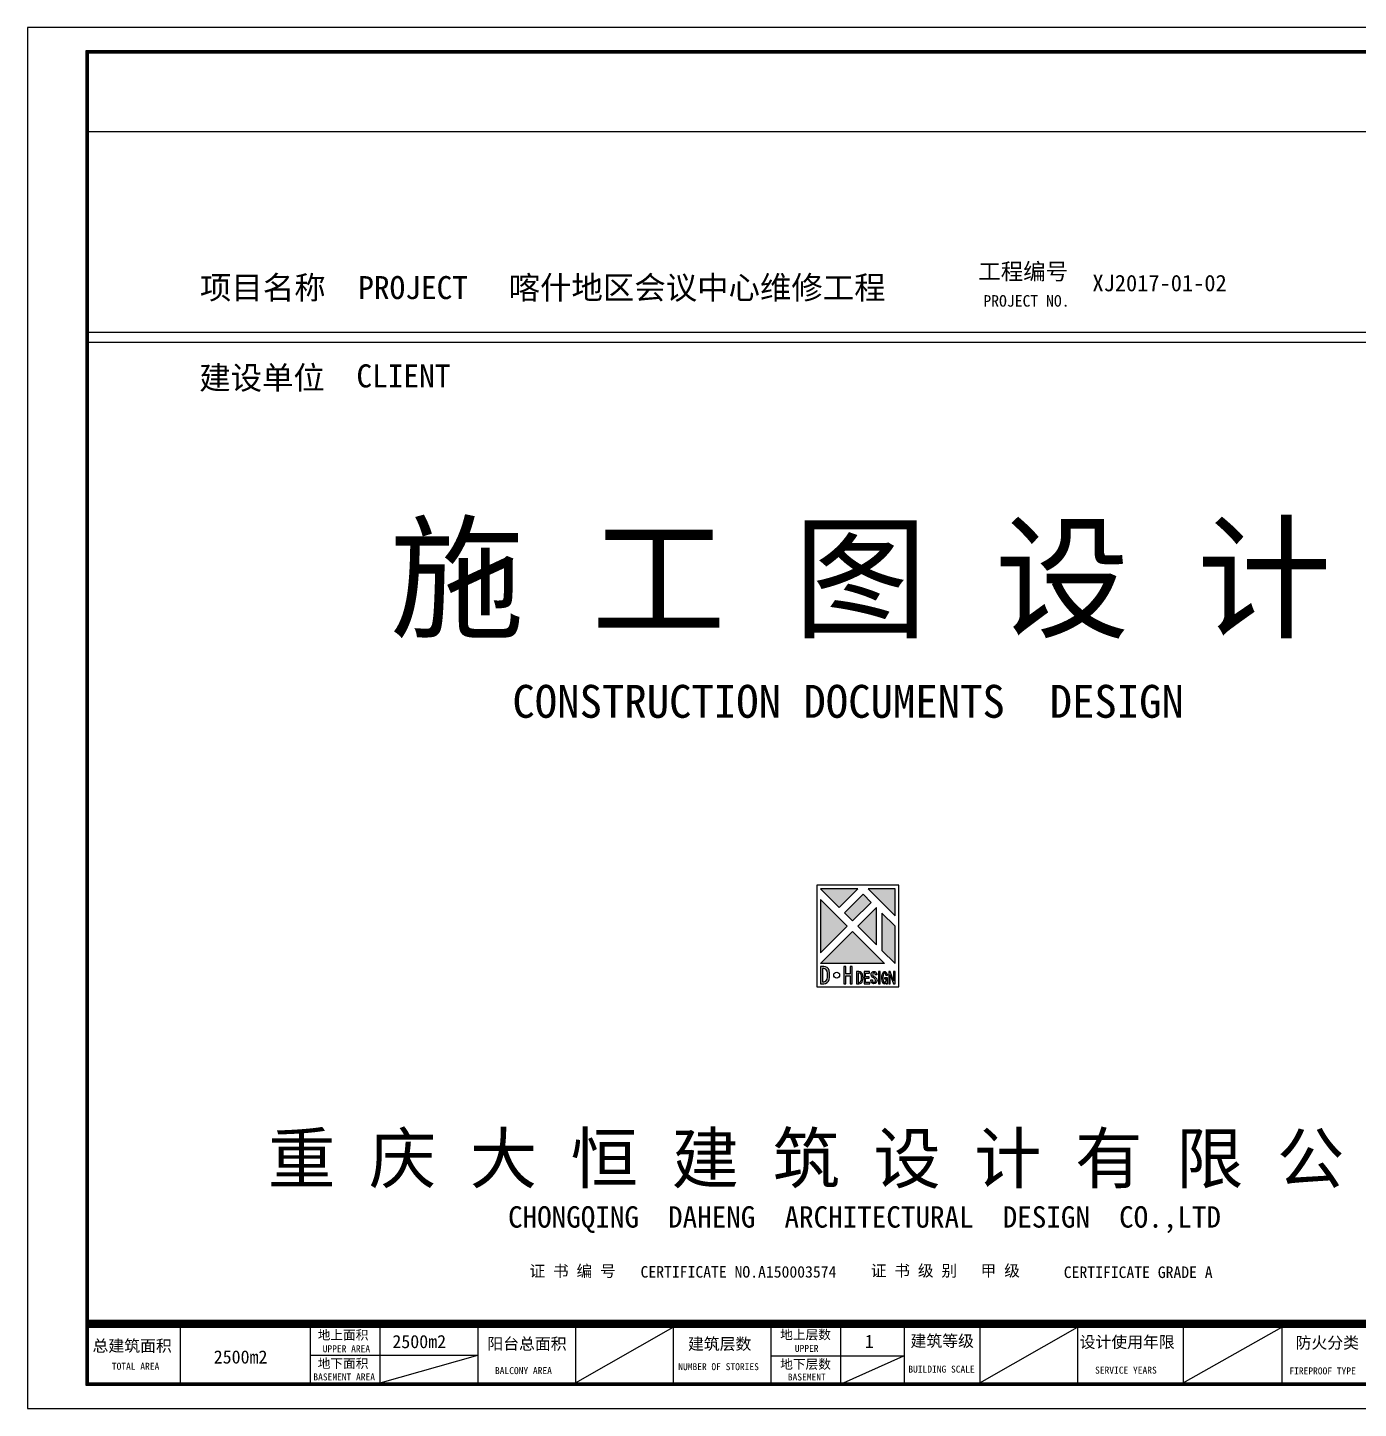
# Model space of a CAD drawing. Header units: millimetres. Extents: x -150677 to 588340, y -254013 to 149700.
# Drawn here: x 257946 to 292262, y 100559 to 136156 of the extents above; entities that cross this region are included whole.
import ezdxf
from ezdxf.enums import TextEntityAlignment as Align

# ---------------------------------------------------------------- set-up
doc = ezdxf.new("R2010")
doc.units = ezdxf.units.MM
doc.header["$LTSCALE"] = 10
doc.header["$MEASUREMENT"] = 0
for name, color, linetype in [('2-Ba顶面轮廓', 4, 'Continuous'), ('TK', 7, 'Continuous'), ('外框', 7, 'Continuous')]:
    doc.layers.add(name, color=color, linetype=linetype)
doc.styles.add('_TCH_LABEL', font='黑体.ttf')
doc.styles.add('宋体', font='')
doc.styles.add('黑体', font='黑体.ttf', dxfattribs={"width": 0.9})
doc.styles.get('宋体').set_extended_font_data('SimSun')

msp = doc.modelspace()

# ---------------------------------------------------------------- hatches: boundary and pattern name
at = {"layer": 'TK'}
h = msp.add_hatch(color=256, dxfattribs=at)
edge = h.paths.add_edge_path(flags=16)
edge.add_ellipse((278153.3, 111728.2), major_axis=(420.4, 0), ratio=1, start_angle=-14.11143, end_angle=14.11142)
edge.add_ellipse((278474.1, 111808.9), major_axis=(89.6, 0.5), ratio=1, start_angle=13.80511, end_angle=89.69369)
edge.add_line((278474.1, 111898.5), (278446.3, 111898.5))
edge.add_line((278446.3, 111898.5), (278446.3, 111558))
edge.add_line((278446.3, 111558), (278474.1, 111558))
edge.add_ellipse((278474.1, 111647.6), major_axis=(-89.6, 0.5), ratio=1, start_angle=90.30625, end_angle=166.19483)
edge = h.paths.add_edge_path()
edge.add_ellipse((278153.3, 111728.2), major_axis=(474.1, 0), ratio=1, start_angle=-14.11146, end_angle=14.11139)
edge.add_ellipse((278474.1, 111808.9), major_axis=(-143.4, 0.4), ratio=1, start_angle=194.28563, end_angle=270.1742)
edge.add_line((278474.1, 111952.2), (278392.5, 111952.2))
edge.add_line((278392.5, 111952.2), (278392.5, 111504.2))
edge.add_line((278392.5, 111504.2), (278474.1, 111504.2))
edge.add_ellipse((278474.1, 111647.6), major_axis=(143.4, 0.4), ratio=1, start_angle=269.8258, end_angle=345.71437)
h.paths.add_polyline_path([(279152.9, 111504.2), (279206.6, 111504.2), (279206.6, 111952.2), (279152.9, 111952.2), (279152.9, 111764.1), (279045.3, 111764.1), (279045.3, 111952.2), (278991.6, 111952.2), (278991.6, 111504.2), (279045.3, 111504.2), (279045.3, 111710.3), (279152.9, 111710.3)])
edge = h.paths.add_edge_path(flags=16)
edge.add_ellipse((279155.8, 111661.3), major_axis=(294.8, 0.5), ratio=1, start_angle=-14.20779, end_angle=14.01505)
edge.add_ellipse((279380.8, 111717.9), major_axis=(62.8, 0.6), ratio=1, start_angle=13.59698, end_angle=89.48556)
edge.add_line((279380.8, 111780.7), (279361.3, 111780.7))
edge.add_line((279361.3, 111780.7), (279361.3, 111541.9))
edge.add_line((279361.3, 111541.9), (279380.8, 111541.9))
edge.add_ellipse((279380.8, 111604.7), major_axis=(-62.8, 0.3), ratio=1, start_angle=90.29516, end_angle=166.18374)
edge = h.paths.add_edge_path()
edge.add_ellipse((279155.8, 111661.3), major_axis=(332.5, 0.5), ratio=1, start_angle=-14.1995, end_angle=14.02334)
edge.add_ellipse((279380.8, 111717.9), major_axis=(100.5, 1.1), ratio=1, start_angle=13.49675, end_angle=89.38533)
edge.add_line((279380.8, 111818.4), (279323.6, 111818.4))
edge.add_line((279323.6, 111818.4), (279323.6, 111504.2))
edge.add_line((279323.6, 111504.2), (279380.8, 111504.2))
edge.add_ellipse((279380.8, 111604.7), major_axis=(-100.5, 0.8), ratio=1, start_angle=90.47455, end_angle=166.36313)
h.paths.add_polyline_path([(279666.7, 111541.9), (279553.3, 111541.9), (279553.3, 111649.8), (279649.3, 111649.8), (279649.3, 111687.5), (279553.3, 111687.5), (279553.3, 111780.7), (279658, 111780.7), (279658, 111818.4), (279515.6, 111818.4), (279515.6, 111504.2), (279666.7, 111504.2)])
h.paths.add_polyline_path([(279890.8, 111818.4), (279890.8, 111504.2), (279928.5, 111504.2), (279928.5, 111818.4)])
h.paths.add_polyline_path([(280152.7, 111818.4), (280152.7, 111504.2), (280190.4, 111504.2), (280190.4, 111737.3), (280274.8, 111504.2), (280312.6, 111504.2), (280312.6, 111818.4), (280274.8, 111818.4), (280274.8, 111585.3), (280190.4, 111818.4)])
edge = h.paths.add_edge_path()
edge.add_ellipse((279741.8, 111737.9), major_axis=(-46.1, 46.1), ratio=1, start_angle=220.70158, end_angle=247.2554)
edge.add_ellipse((279769.4, 111749.2), major_axis=(-35.3, 1.3), ratio=1, start_angle=204.33272, end_angle=339.82192)
edge.add_ellipse((279783.9, 111743.3), major_axis=(51, 0.5), ratio=1, start_angle=157.13087, end_angle=251.05509)
edge.add_ellipse((279729.9, 111580.3), major_axis=(-120.7, 2.8), ratio=1, start_angle=195.06221, end_angle=252.99104, ccw=False)
edge.add_ellipse((279764.9, 111588.8), major_axis=(84.7, 0.6), ratio=1, start_angle=315.99021, end_angle=373.33301, ccw=False)
edge.add_ellipse((279768.7, 111585.2), major_axis=(79.5, 0), ratio=1, start_angle=223.60282, end_angle=316.39718, ccw=False)
edge.add_ellipse((279766, 111582.8), major_axis=(75.9, 1.2), ratio=1, start_angle=179.07647, end_angle=222.67929, ccw=False)
edge.add_line((279690.1, 111582.8), (279690.1, 111608.9))
edge.add_line((279690.1, 111608.9), (279728.5, 111608.9))
edge.add_line((279728.5, 111608.9), (279728.5, 111582.8))
edge.add_ellipse((279766, 111582.8), major_axis=(26.5, 26.5), ratio=1, start_angle=135, end_angle=178.60282)
edge.add_ellipse((279768.7, 111585.2), major_axis=(41.1, 0.7), ratio=1, start_angle=222.61158, end_angle=315.40595)
edge.add_ellipse((279764.9, 111588.8), major_axis=(46.3, 0.3), ratio=1, start_angle=-44.02114, end_angle=13.32166)
edge.add_ellipse((279729.9, 111580.3), major_axis=(82.3, 3), ratio=1, start_angle=11.64184, end_angle=69.57067)
edge.add_ellipse((279783.9, 111743.3), major_axis=(-89.4, 0.5), ratio=1, start_angle=338.0374, end_angle=431.96162, ccw=False)
edge.add_ellipse((279769.4, 111749.2), major_axis=(-73.7, 1.3), ratio=1, start_angle=203.23657, end_angle=338.72577, ccw=False)
edge.add_ellipse((279741.8, 111737.9), major_axis=(103.5, 3), ratio=1, start_angle=355.61708, end_angle=380.57529, ccw=False)
edge.add_line((279845.3, 111733), (279806.8, 111733))
edge = h.paths.add_edge_path()
edge.add_ellipse((278808.5, 111728.2), major_axis=(76.8, 1.6), ratio=1, start_angle=-1.20209, end_angle=358.79791)
edge = h.paths.add_edge_path()
edge.add_line((280084.6, 111523.2), (280088, 111504.2))
edge.add_line((280088, 111504.2), (280116, 111504.2))
edge.add_line((280116, 111504.2), (280116, 111661.3))
edge.add_line((280116, 111661.3), (280045.1, 111661.3))
edge.add_line((280045.1, 111661.3), (280045.1, 111629.9))
edge.add_line((280045.1, 111629.9), (280087.4, 111629.9))
edge.add_ellipse((280045.1, 111661.3), major_axis=(0, 127.4), ratio=0.3424658, start_angle=-52.43363, end_angle=255.72505, ccw=False)
edge.add_ellipse((280102.9, 111735.1), major_axis=(-16.6, 16.6), ratio=1, start_angle=35.40313, end_angle=79.61055)
edge.add_ellipse((280097.8, 111735.1), major_axis=(19.6, 0), ratio=1, start_angle=223.11331, end_angle=381.97518)
edge.add_ellipse((280045.1, 111661.3), major_axis=(0, 157.1), ratio=0.5267961, start_angle=-58.87968, end_angle=208.45252)

# ---------------------------------------------------------------- linework, layer by layer
for p, q in [((259503.9, 133480.1), (299201.2, 133480.1)), ((259443.9, 128302.7), (299201.2, 128302.7)), ((259443.9, 128048.2), (299201.2, 128048.2)), ((261883.2, 102719.2), (261883.2, 101178.3)), ((265241.7, 101194.5), (265241.7, 102763.8)), ((267039.5, 101216.8), (267039.5, 102737.5)), ((269556.5, 102763.8), (269556.5, 101839.5)), ((269809.5, 102656.2), (272329.5, 102656.2)), ((272073.6, 102770.4), (272073.6, 101839.5)), ((274590.6, 102757.4), (274590.6, 101839.5)), ((277107.6, 102750.8), (277107.6, 101839.5)), ((278905.5, 102770.5), (278905.5, 101185.8)), ((280549.1, 102770.5), (280549.1, 101194.5)), ((282501.2, 102757.4), (282501.2, 101187.8)), ((285018.2, 102764), (285018.2, 101839.5)), ((287740.3, 102750.9), (287740.3, 101181.2)), ((290291.2, 102783.7), (290291.2, 101177)), ((269556.5, 102506.2), (269556.5, 101203.4)), ((272073.6, 102506.2), (272073.6, 101194.6)), ((274590.6, 102506.2), (274590.6, 101176.8)), ((277107.6, 102506.2), (277107.6, 101194.7)), ((285018.2, 102506.2), (285018.2, 101187.8)), ((265241.3, 101927.9), (269556.5, 101927.9)), ((277107.6, 101914), (280539.6, 101914))]:
    msp.add_line(p, q)
for points in [[(307746.4, 101158), (307746.4, 135557.2), (259443.9, 135557.2), (259443.9, 101158)], [(307686.5, 101217.9), (307686.5, 135497.3), (259503.9, 135497.3), (259503.9, 101217.9)]]:
    msp.add_lwpolyline(points, close=True)
at = {"const_width": 59.9}
msp.add_lwpolyline([(307716.4, 101187.9), (307716.4, 135527.2), (259473.9, 135527.2), (259473.9, 101187.9)], close=True, dxfattribs=at)
at = {"const_width": 179.8}
msp.add_lwpolyline([(259503.9, 102746.1), (307686.5, 102746.1)], dxfattribs=at)
for points in [[(259503.9, 102836.2), (307686.3, 102836.2)], [(259503.9, 102656.2), (307686.5, 102656.2)], [(259443.9, 101158), (307746.3, 101158)]]:
    msp.add_lwpolyline(points)
at = {"layer": '2-Ba顶面轮廓'}
for p, q in [((272073.6, 101217.9), (274590.6, 102656.2)), ((282501.2, 101217.9), (285018.2, 102656.2)), ((287740.3, 101217.9), (290291.2, 102656.2)), ((267039.5, 101216.8), (269556.5, 101927.9)), ((278905.5, 101185.8), (280539.6, 101914))]:
    msp.add_line(p, q, dxfattribs=at)
at = {"layer": 'TK'}
for points in [[(280408.6, 111427.4), (280408.6, 114045), (278296.5, 114045), (278296.5, 111427.4)], [(279152.9, 111504.2), (279206.6, 111504.2), (279206.6, 111952.2), (279152.9, 111952.2), (279152.9, 111764.1), (279045.3, 111764.1), (279045.3, 111952.2), (278991.6, 111952.2), (278991.6, 111504.2), (279045.3, 111504.2), (279045.3, 111710.3), (279152.9, 111710.3)], [(279666.7, 111541.9), (279553.3, 111541.9), (279553.3, 111649.8), (279649.3, 111649.8), (279649.3, 111687.5), (279553.3, 111687.5), (279553.3, 111780.7), (279658, 111780.7), (279658, 111818.4), (279515.6, 111818.4), (279515.6, 111504.2), (279666.7, 111504.2)], [(279890.8, 111818.4), (279890.8, 111504.2), (279928.5, 111504.2), (279928.5, 111818.4)], [(280152.7, 111818.4), (280152.7, 111504.2), (280190.4, 111504.2), (280190.4, 111737.3), (280274.8, 111504.2), (280312.6, 111504.2), (280312.6, 111818.4), (280274.8, 111818.4), (280274.8, 111585.3), (280190.4, 111818.4)]]:
    msp.add_lwpolyline(points, close=True, dxfattribs=at)
at = {"layer": 'TK', "color": 3}
for points in [[(278872.5, 113469), (279352.5, 113949), (278392.5, 113949)], [(279624.1, 113949), (280312.6, 113260.5), (280312.6, 113949)], [(278392.5, 112300.5), (279081, 112989), (278392.5, 113677.5)], [(279832.5, 112509), (279832.5, 113469), (279352.5, 112989)], [(279976.6, 112365), (280312.6, 112029), (280312.6, 112989), (279976.6, 113325)], [(278392.5, 112029), (279216.8, 112853.3), (280041, 112029)]]:
    msp.add_lwpolyline(points, close=True, dxfattribs=at)
at = {"layer": 'TK', "color": 1}
msp.add_lwpolyline([(279216.8, 113124.8), (279696.8, 113604.8), (279488.3, 113813.3), (279008.3, 113333.3)], close=True, dxfattribs=at)
at = {"layer": 'TK'}
for points in [[(278613.1, 111612.6, 0.1237717), (278613.1, 111843.8, 0.3437839), (278474.1, 111952.2), (278392.5, 111952.2), (278392.5, 111504.2), (278474.1, 111504.2, 0.3437839)], [(278561, 111625.7, 0.1237717), (278561, 111830.7, 0.3437839), (278474.1, 111898.5), (278446.3, 111898.5), (278446.3, 111558), (278474.1, 111558, 0.3437839)], [(279478.3, 111580.2, 0.1237717), (279478.3, 111742.4, 0.3437839), (279380.8, 111818.4), (279323.6, 111818.4), (279323.6, 111504.2), (279380.8, 111504.2, 0.3437839)], [(279441.7, 111589.4, 0.1237717), (279441.7, 111733.2, 0.3437839), (279380.8, 111780.7), (279361.3, 111780.7), (279361.3, 111541.9), (279380.8, 111541.9, 0.3437839)], [(279806.8, 111733, 0.1163842), (279802.1, 111762.6, 0.6712706), (279736.8, 111762.6, 0.4344192), (279767.9, 111694.9, -0.2582863), (279847.2, 111608.9, -0.2555605), (279826.3, 111530.4, -0.4285714), (279711.1, 111530.4, -0.1925824), (279690.1, 111582.8), (279690.1, 111608.9), (279728.5, 111608.9), (279728.5, 111582.8, 0.1925824), (279738.9, 111556.9, 0.4285714), (279798.5, 111556.9, 0.2555605), (279809.9, 111599.8, 0.2582863), (279755.8, 111658.4, -0.4344192), (279701.2, 111777.1, -0.6712706), (279837.7, 111777.1, -0.1093333), (279845.3, 111733)]]:
    msp.add_lwpolyline(points, format="xyb", close=True, dxfattribs=at)
msp.add_lwpolyline([(280084.6, 111523.2), (280088, 111504.2), (280116, 111504.2), (280116, 111661.3), (280045.1, 111661.3), (280045.1, 111629.9), (280087.4, 111629.9)], dxfattribs=at)
msp.add_lwpolyline([(280116, 111742.5, -0.8306722), (280083.5, 111721.7, -0.1953197), (280079.7, 111739, -3.2110885)], format="xyb", dxfattribs=at)
msp.add_circle((278808.5, 111728.2), 76.8, dxfattribs=at)
for major_axis, ratio, start_param, end_param in [((0, 157.1), 0.5267961, -1.0276442, 3.6381828), ((0, 127.4), 0.3424658, -0.9151395, 4.4632441)]:
    msp.add_ellipse((280045.1, 111661.3), major_axis=major_axis, ratio=ratio, start_param=start_param, end_param=end_param, dxfattribs=at)
at = {"layer": 'TK', "color": 3}
for points in [[(278872.5, 113469), (279352.5, 113949), (278392.5, 113949)], [(279624.1, 113949), (280312.6, 113260.5), (280312.6, 113949)], [(278392.5, 112300.5), (279081, 112989), (278392.5, 113677.5)], [(279832.5, 112509), (279832.5, 113469), (279352.5, 112989)], [(280312.6, 112029), (280312.6, 112989), (279976.6, 112365), (279976.6, 113325)], [(278392.5, 112029), (279216.8, 112853.3), (280041, 112029)]]:
    msp.add_solid(points, dxfattribs=at)
at = {"layer": 'TK', "color": 1}
msp.add_solid([(279216.8, 113124.8), (279008.3, 113333.3), (279696.8, 113604.8), (279488.3, 113813.3)], dxfattribs=at)
at = {"layer": '外框'}
msp.add_lwpolyline([(308345.7, 100558.7), (308345.7, 136156.5), (257945.7, 136156.5), (257945.7, 100558.7)], close=True, dxfattribs=at)

# ---------------------------------------------------------------- texts
for s, height, style, p in [('工程编号', 424.24, '黑体', (282461.3, 129656.7)), ('项目名称', 593.94, '_TCH_LABEL', (262391, 129157.1)), ('PROJECT ', 593.94, '_TCH_LABEL', (266471.4, 129157.1)), ('PROJECT NO.', 296.971, '宋体', (282591.7, 128962.6)), ('建设单位', 593.94, '_TCH_LABEL', (262371.3, 126831.9)), ('CLIENT  ', 593.94, '_TCH_LABEL', (266425, 126881.3)), ('证 书 编 号 ', 296.97, '黑体', (270885.4, 103952.2)), ('CERTIFICATE NO.A150003574', 296.971, '黑体', (273751, 103930.4)), ('证 书 级 别   甲 级', 296.971, '黑体', (279688.3, 103960.4)), ('CERTIFICATE GRADE A', 296.971, '黑体', (284664.4, 103919.9)), ('地上面积', 239.72, '宋体', (265426, 102331.5)), ('地上层数', 239.72, '宋体', (277351.9, 102340.3)), ('总建筑面积', 299.64, '宋体', (259619.1, 102022.3)), ('UPPER AREA', 179.79, '宋体', (265554.5, 102005.3)), ('建筑层数', 299.64, '宋体', (274973.7, 102071.7)), ('UPPER ', 179.79, '宋体', (277728.6, 102014.6)), ('建筑等级', 299.64, '宋体', (280712.2, 102148.1)), ('设计使用年限', 299.64, '宋体', (285072.4, 102119.9)), ('防火分类', 299.64, '宋体', (290641.3, 102101.2)), ('地下面积', 239.72, '宋体', (265426, 101597.5)), ('地下层数', 239.72, '宋体', (277351.9, 101579)), ('TOTAL AREA', 179.79, '宋体', (260118.2, 101554.4)), ('BASEMENT AREA', 179.787, '宋体', (265313.9, 101279.7)), ('BALCONY AREA', 179.787, '宋体', (269997.6, 101441.9)), ('NUMBER OF STORIES', 179.787, '宋体', (274723.2, 101544)), ('BASEMENT ', 179.79, '宋体', (277548.4, 101277.7)), ('BUILDING SCALE', 179.787, '宋体', (280655.6, 101480.7)), ('SERVICE YEARS', 179.787, '宋体', (285471.5, 101454.4)), ('FIREPROOF TYPE', 179.787, '宋体', (290481.9, 101434.7))]:
    msp.add_text(s, height=height, dxfattribs=dict(style=style)).set_placement(p)
at = {"color": 6, "style": '_TCH_LABEL'}
for s, height, p in [('喀什地区会议中心维修工程', 593.942, (270349.7, 129157.1)), ('XJ2017-01-02', 424.245, (285403.4, 129358.8)), ('2500m2', 339.4, (267351.2, 102111.7)), ('1', 339.4, (279535, 102117.3)), ('2500m2', 339.4, (262744.9, 101715.1))]:
    msp.add_text(s, height=height, dxfattribs=at).set_placement(p)
for s, height, style, p in [('施 工 图 设 计', 2545.47, '_TCH_LABEL', (279424, 120693)), ('CONSTRUCTION DOCUMENTS  DESIGN', 848.489, '_TCH_LABEL', (279104.8, 118363)), ('重 庆 大 恒 建 筑 设 计 有 限 公 司', 1272.734, '_TCH_LABEL', (279321.5, 106368.7)), ('CHONGQING  DAHENG  ARCHITECTURAL  DESIGN  CO.,LTD ', 551.518, '_TCH_LABEL', (279713.7, 105218.7)), ('阳台总面积', 299.64, '宋体', (270821.9, 102074.8))]:
    msp.add_text(s, height=height, dxfattribs=dict(style=style)).set_placement(p, align=Align.CENTER)

doc.saveas('drawing.dxf')
